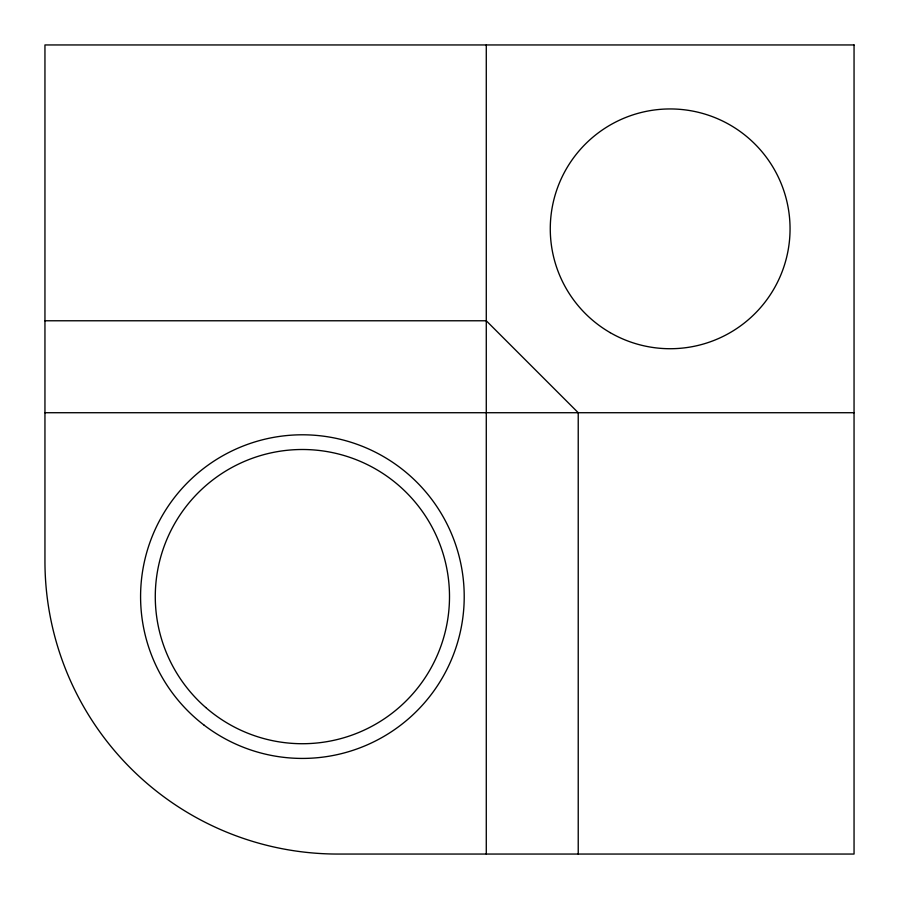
<?xml version="1.0" encoding="UTF-8"?>
<svg xmlns="http://www.w3.org/2000/svg" width="899" height="899" viewBox="0 0 899 899"><rect width="100%" height="100%" fill="white"/><g stroke="black" fill="none" stroke-linecap="round" stroke-linejoin="round"><path stroke-width="1.35" d="M44.95 320.774L486.28 320.774L578.226 412.72L578.226 854.05M44.95 412.72L854.05 412.72M486.28 44.95L486.28 854.05M854.05 44.95L44.95 44.95L44.95 561.212A292.838 292.838 0 0 0 337.788 854.05L854.05 854.05L854.05 44.95M205.725 707.502A147.11 147.11 0 0 0 446.758 624.884A147.11 147.11 0 0 0 254.698 457.445A147.11 147.11 0 0 0 205.725 707.502M204.152 725.19A161.82 161.82 0 0 0 462.873 617.399A161.82 161.82 0 0 0 240.157 447.241A161.82 161.82 0 0 0 204.152 725.19M610.219 332.664A119.893 119.893 0 0 0 790.052 228.84A119.893 119.893 0 0 0 610.219 125.006A119.893 119.893 0 0 0 610.219 332.664"/></g></svg>
